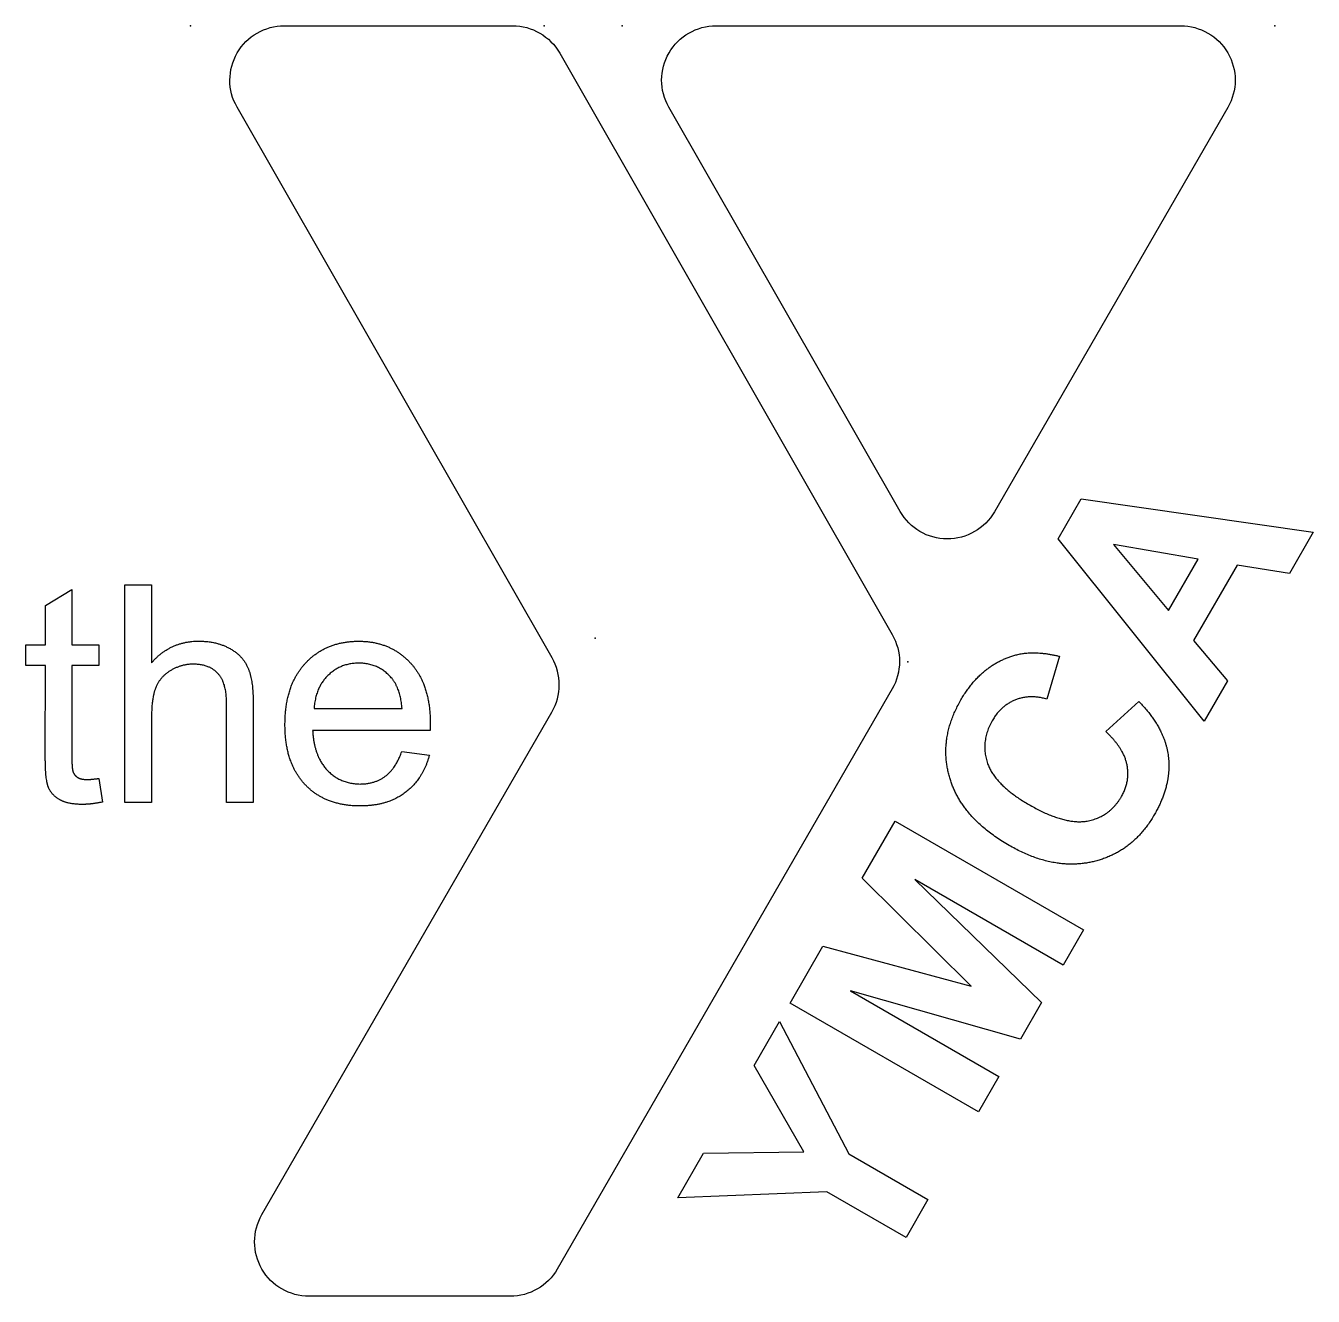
# Model space of a CAD drawing. Header units: millimetres. Extents: x -10.5 to 13.2, y -12.1 to 11.3.
import ezdxf

# ---------------------------------------------------------------- set-up
doc = ezdxf.new("R2010")
doc.units = ezdxf.units.MM
doc.layers.get('0').update_dxf_attribs({"linetype": 'CONTINUOUS'})

msp = doc.modelspace()

# ---------------------------------------------------------------- linework, layer by layer
for p, q in [((8.511, 1.823), (8.938, 2.562)), ((8.938, 2.562), (13.203, 1.949)), ((13.203, 1.949), (12.764, 1.189)), ((11.196, -1.526), (8.511, 1.823)), ((11.089, 1.453), (9.528, 1.718)), ((9.528, 1.718), (10.543, 0.508)), ((10.543, 0.508), (11.089, 1.453)), ((11.802, 1.34), (11.003, -0.044)), ((12.764, 1.189), (11.802, 1.34)), ((-8.647, -3.019), (-8.646, 0.981)), ((-8.646, 0.981), (-8.155, 0.981)), ((-8.155, 0.981), (-8.156, -0.454)), ((-10.109, 0.597), (-9.62, 0.891)), ((-9.62, 0.891), (-9.621, -0.121)), ((-10.109, -0.121), (-10.109, 0.597)), ((-10.469, -0.503), (-10.469, -0.121)), ((-10.469, -0.121), (-10.109, -0.121)), ((-9.621, -0.121), (-9.127, -0.121)), ((-9.127, -0.121), (-9.127, -0.503)), ((11.003, -0.044), (11.625, -0.785)), ((8.538, -0.335), (8.304, -1.123)), ((-10.109, -0.503), (-10.469, -0.503)), ((-10.11, -2.17), (-10.109, -0.503)), ((-9.127, -0.503), (-9.621, -0.503)), ((-9.621, -0.503), (-9.621, -2.197)), ((11.625, -0.785), (11.196, -1.526)), ((-6.778, -3.02), (-6.778, -1.183)), ((-6.287, -1.183), (-6.287, -3.02)), ((9.388, -1.717), (9.995, -1.163)), ((-5.168, -1.293), (-3.55, -1.293)), ((-8.156, -1.434), (-8.156, -3.019)), ((-3.034, -1.697), (-5.195, -1.697)), ((-3.556, -2.087), (-3.048, -2.15)), ((-9.128, -2.58), (-9.057, -3.013)), ((-8.156, -3.019), (-8.647, -3.019)), ((-6.287, -3.02), (-6.778, -3.02)), ((4.911, -4.413), (5.517, -3.364)), ((5.517, -3.364), (8.981, -5.364)), ((6.915, -6.399), (4.911, -4.413)), ((8.606, -6.014), (5.879, -4.439)), ((5.879, -4.439), (8.209, -6.701)), ((8.981, -5.364), (8.606, -6.014)), ((3.585, -6.71), (4.189, -5.663)), ((4.189, -5.663), (6.915, -6.399)), ((7.82, -7.375), (4.697, -6.486)), ((4.697, -6.486), (7.424, -8.06)), ((7.049, -8.71), (3.585, -6.71)), ((8.209, -6.701), (7.82, -7.375)), ((2.925, -7.854), (3.39, -7.048)), ((3.39, -7.048), (4.665, -9.482)), ((3.834, -9.444), (2.925, -7.854)), ((7.424, -8.06), (7.049, -8.71)), ((1.519, -10.287), (1.993, -9.467)), ((1.993, -9.467), (3.834, -9.444)), ((4.665, -9.482), (6.119, -10.321)), ((4.258, -10.177), (1.519, -10.287)), ((5.716, -11.018), (4.258, -10.177)), ((6.119, -10.321), (5.716, -11.018))]:
    msp.add_line(p, q)
for points in [[(-0.652, 10.753), (5.463, 0.064, -0.266898), (5.461, -0.933), (-0.696, -11.598, -0.267949), (-1.562, -12.098), (-5.262, -12.098, -0.57735), (-6.128, -10.598), (-0.795, -1.36, 0.266898), (-0.793, -0.363), (-6.584, 9.759, -0.576042), (-5.716, 11.256), (-1.52, 11.256, -0.269001)], [(2.223, 11.256), (10.767, 11.256, -0.57735), (11.633, 9.756), (7.341, 2.323, -0.57866), (5.607, 2.327), (1.355, 9.759, -0.576042)]]:
    msp.add_lwpolyline(points, format="xyb", close=True)
for points in [[(-8.156, -0.454), (-7.812, -0.056), (-7.288, -0.056)], [(-7.288, -0.056), (-6.966, -0.056), (-6.728, -0.185)], [(-6.728, -0.185), (-6.491, -0.31), (-6.39, -0.534)], [(-5.326, -0.461), (-4.949, -0.057), (-4.349, -0.057)], [(-4.349, -0.057), (-3.768, -0.057), (-3.4, -0.453)], [(-5.703, -1.596), (-5.703, -0.864), (-5.326, -0.461)], [(-4.344, -0.461), (-4.682, -0.461), (-4.914, -0.687)], [(-3.735, -0.745), (-3.97, -0.461), (-4.344, -0.461)], [(-3.4, -0.453), (-3.031, -0.849), (-3.032, -1.566)], [(6.724, -1.137), (7.091, -0.501), (7.696, -0.321)], [(7.696, -0.321), (8.054, -0.213), (8.538, -0.335)], [(-7.801, -0.594), (-7.992, -0.705), (-8.074, -0.899)], [(-7.389, -0.479), (-7.607, -0.479), (-7.801, -0.594)], [(-6.939, -0.648), (-7.097, -0.479), (-7.389, -0.479)], [(-6.778, -1.183), (-6.778, -0.815), (-6.939, -0.648)], [(-6.39, -0.534), (-6.287, -0.758), (-6.287, -1.183)], [(-4.914, -0.687), (-5.143, -0.914), (-5.168, -1.293)], [(-8.074, -0.899), (-8.156, -1.093), (-8.156, -1.434)], [(-3.55, -1.293), (-3.583, -0.928), (-3.735, -0.745)], [(6.525, -2.588), (6.304, -1.865), (6.724, -1.137)], [(7.73, -1.135), (7.462, -1.239), (7.301, -1.518)], [(8.304, -1.123), (7.999, -1.029), (7.73, -1.135)], [(9.995, -1.163), (10.472, -1.647), (10.538, -2.17)], [(-5.332, -2.695), (-5.703, -2.302), (-5.703, -1.596)], [(-3.032, -1.566), (-3.032, -1.61), (-3.034, -1.697)], [(7.301, -1.518), (7.079, -1.903), (7.216, -2.303)], [(-5.195, -1.697), (-5.168, -2.174), (-4.926, -2.428)], [(9.779, -2.328), (9.718, -2.024), (9.388, -1.717)], [(-3.859, -2.54), (-3.668, -2.398), (-3.556, -2.087)], [(-10.05, -2.751), (-10.11, -2.612), (-10.11, -2.17)], [(-9.621, -2.197), (-9.621, -2.407), (-9.597, -2.467)], [(-3.048, -2.15), (-3.168, -2.595), (-3.493, -2.84)], [(7.216, -2.303), (7.355, -2.702), (7.974, -3.059)], [(9.679, -2.91), (9.84, -2.631), (9.779, -2.328)], [(10.538, -2.17), (10.603, -2.69), (10.281, -3.248)], [(-9.597, -2.467), (-9.57, -2.528), (-9.512, -2.563)], [(-9.512, -2.563), (-9.452, -2.599), (-9.343, -2.599)], [(-9.343, -2.599), (-9.261, -2.599), (-9.128, -2.58)], [(-4.926, -2.428), (-4.683, -2.682), (-4.32, -2.682)], [(-4.32, -2.682), (-4.05, -2.682), (-3.859, -2.54)], [(7.61, -3.81), (6.745, -3.311), (6.525, -2.588)], [(-9.842, -2.972), (-9.99, -2.888), (-10.05, -2.751)], [(-4.323, -3.086), (-4.958, -3.086), (-5.332, -2.695)], [(-3.493, -2.84), (-3.818, -3.086), (-4.323, -3.086)], [(-9.428, -3.057), (-9.695, -3.057), (-9.842, -2.972)], [(-9.057, -3.013), (-9.264, -3.057), (-9.428, -3.057)], [(7.974, -3.059), (8.631, -3.438), (9.046, -3.363)], [(9.046, -3.363), (9.461, -3.288), (9.679, -2.91)], [(10.281, -3.248), (9.883, -3.938), (9.156, -4.11)], [(9.156, -4.11), (8.427, -4.282), (7.61, -3.81)]]:
    msp.add_open_spline(points, degree=2)
for p in [(-7.44, 11.256), (-0.94, 11.256), (0.499, 11.256), (12.499, 11.256), (0, 0), (5.749, -0.435)]:
    msp.add_point(p)

doc.saveas('drawing.dxf')
